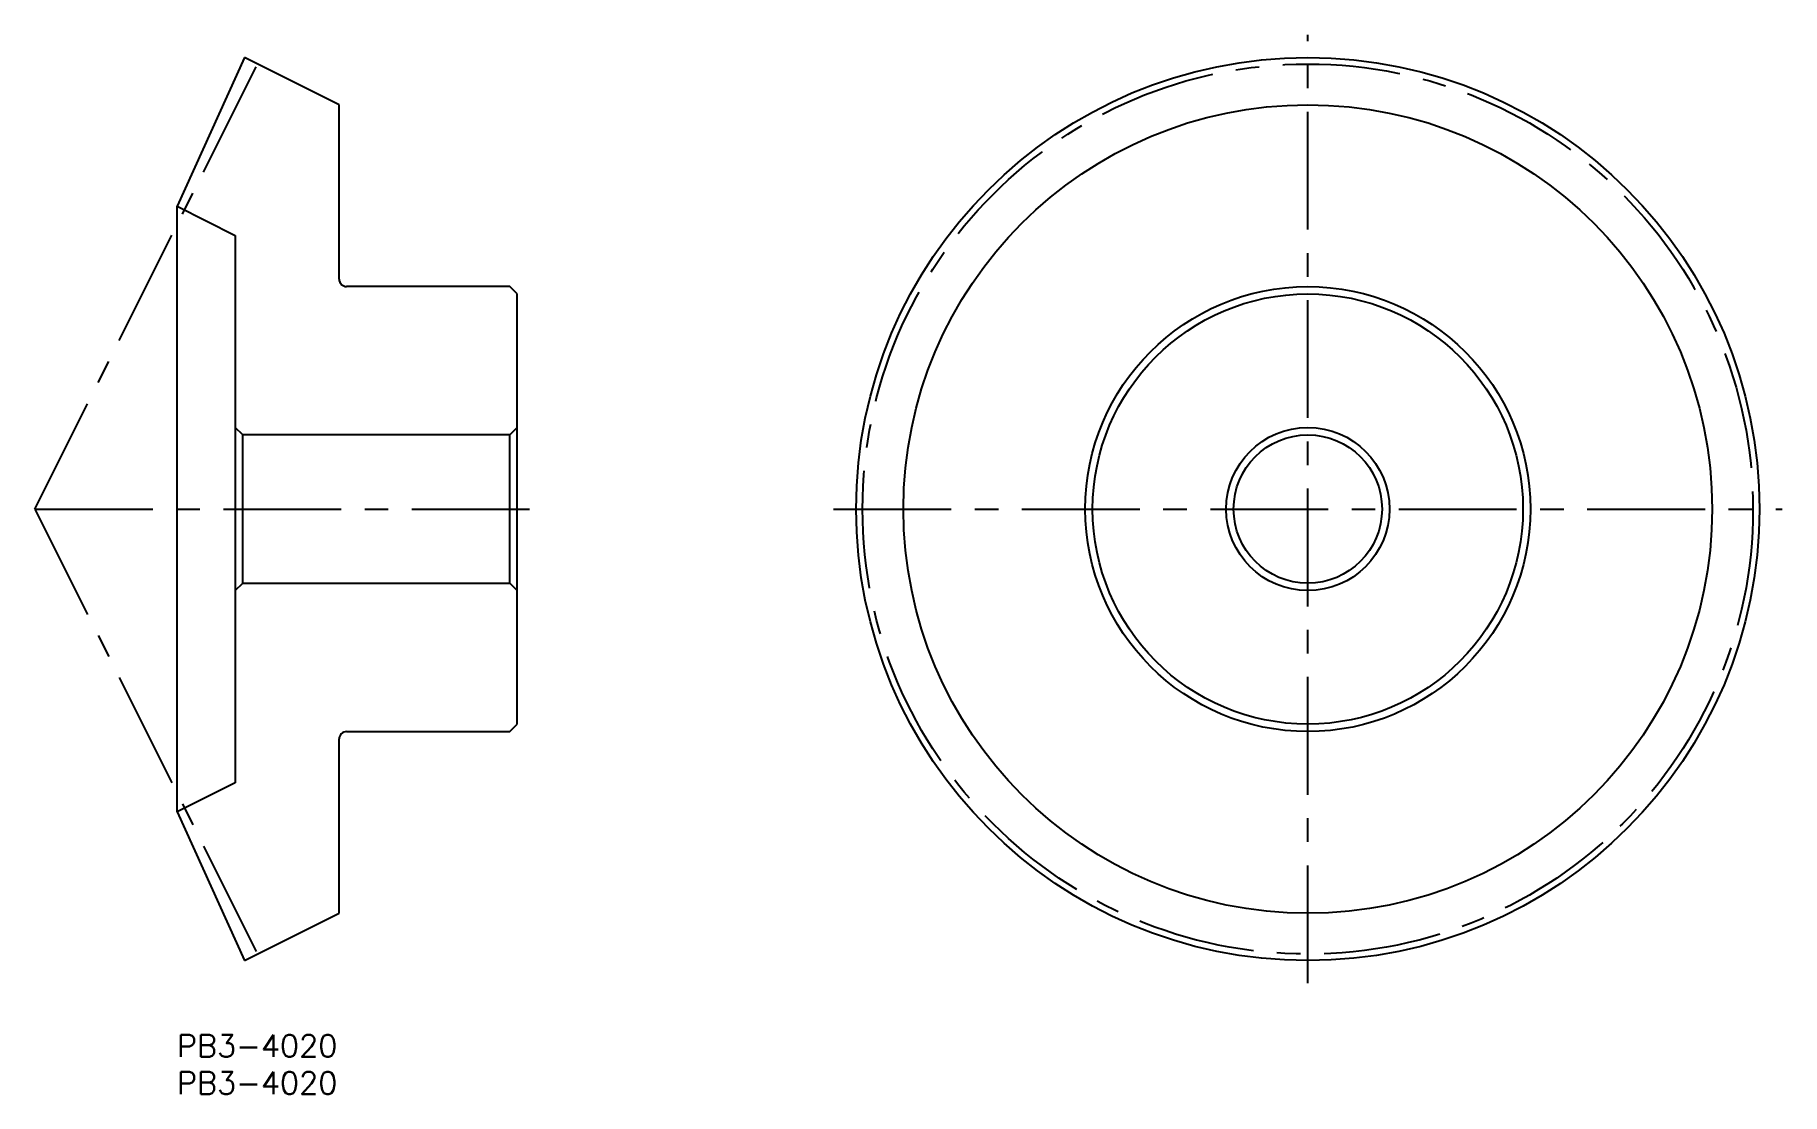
# Model space of a CAD drawing. Extents: x -19 to 216, y -8 to 135.
import ezdxf

# ---------------------------------------------------------------- set-up
doc = ezdxf.new("R2010")
doc.units = 0
doc.header["$LTSCALE"] = 0.5
doc.linetypes.add('CENTER', pattern=[50.8, 31.75, -6.35, 6.35, -6.35])
for name, color, linetype in [('MSM_CENTER', 1, 'CENTER'), ('MSM_CONTINUOUS', 7, 'CONTINUOUS'), ('MSM_PART_NUMBER', 7, 'CONTINUOUS')]:
    doc.layers.add(name, color=color, linetype=linetype)
doc.styles.get("Standard").update_dxf_attribs({"font": 'txt.shx', "height": 3, "bigfont": 'bigfont.shx'})

# ---------------------------------------------------------------- blocks, each defined once
blk = doc.blocks.new('*U17')
at = {"layer": 'MSM_PART_NUMBER'}
blk.add_text('PB3-4020', height=3, dxfattribs=at).set_placement((0, -3))
blk = doc.blocks.new('*U18')
at = {"layer": 'MSM_PART_NUMBER'}
blk.add_text('PB3-4020', height=3, dxfattribs=at).set_placement((0, -8))

msp = doc.modelspace()

# ---------------------------------------------------------------- linework, layer by layer
at = {"layer": 'MSM_CENTER'}
for p, q in [((152.41, 6.96), (152.41, 134.8)), ((-19.15, 70.88), (11.07, 131.33)), ((-19.15, 70.88), (48.14, 70.88)), ((-19.15, 70.88), (11.07, 10.43)), ((88.48, 70.88), (216.33, 70.88))]:
    msp.add_line(p, q, dxfattribs=at)
msp.add_circle((152.41, 70.88), 60, dxfattribs=at)
at = {"layer": 'MSM_CONTINUOUS'}
for p, q in [((9.09, 131.76), (0, 111.72)), ((21.85, 125.38), (9.09, 131.76)), ((21.85, 101.88), (21.85, 125.38)), ((0, 111.72), (7.85, 107.78)), ((0, 30.04), (0, 111.72)), ((7.85, 107.78), (7.85, 33.97)), ((44.85, 100.88), (22.85, 100.88)), ((45.85, 99.88), (44.85, 100.88)), ((45.85, 41.88), (45.85, 99.88)), ((45.85, 59.08), (45.85, 82.68)), ((8.85, 80.88), (7.85, 81.88)), ((44.85, 80.88), (8.85, 80.88)), ((8.85, 60.88), (8.85, 80.88)), ((45.85, 81.88), (44.85, 80.88)), ((44.85, 60.88), (44.85, 80.88)), ((7.85, 59.88), (8.85, 60.88)), ((8.85, 60.88), (44.85, 60.88)), ((44.85, 60.88), (45.85, 59.88)), ((22.85, 40.88), (44.85, 40.88)), ((44.85, 40.88), (45.85, 41.88)), ((21.85, 16.38), (21.85, 39.88)), ((7.85, 33.97), (0, 30.04)), ((0, 30.04), (9.09, 10)), ((9.09, 10), (21.85, 16.38))]:
    msp.add_line(p, q, dxfattribs=at)
for radius in [60.88, 54.5, 30, 29, 11, 10]:
    msp.add_circle((152.41, 70.88), radius, dxfattribs=at)
for centre, start, end in [((22.85, 101.88), 180, 270), ((22.85, 39.88), 90, 180)]:
    msp.add_arc(centre, 1, start, end, dxfattribs=at)

# ---------------------------------------------------------------- block references
for name in ['*U17', '*U18']:
    msp.add_blockref(name, (0, 0), dxfattribs=at)

doc.saveas('drawing.dxf')
